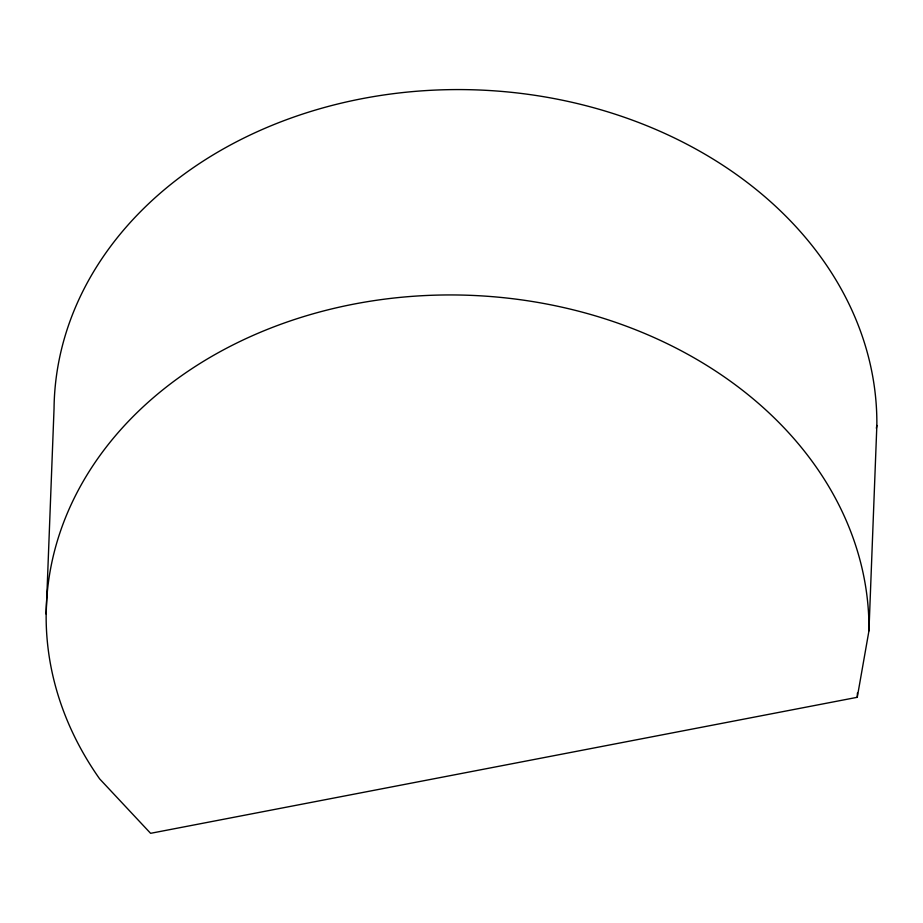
<?xml version="1.0" encoding="UTF-8"?>
<svg xmlns="http://www.w3.org/2000/svg" width="923" height="923" viewBox="0 0 923 923"><rect width="100%" height="100%" fill="white"/><g stroke="black" fill="none" stroke-linecap="round" stroke-linejoin="round"><path stroke-width="1.38" d="M46.15 614.072L54.042 408.693A411.531 327.365 2.2 0 1 468.676 89.681A411.531 327.365 2.2 0 1 876.85 425.445L868.958 630.813L857.259 697.303L150.599 833.319L99.649 778.885A411.531 327.365 2.2 0 1 354.201 304.036A411.531 327.365 2.2 0 1 868.958 630.813M857.259 697.303L857.432 693M876.354 428.272L876.85 425.445"/></g></svg>
